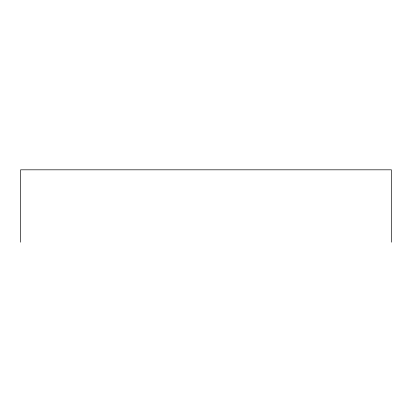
<?xml version="1.0" encoding="UTF-8"?>
<svg xmlns="http://www.w3.org/2000/svg" width="412" height="412" viewBox="0 0 412 412"><rect width="100%" height="100%" fill="white"/><g stroke="black" fill="none" stroke-linecap="round" stroke-linejoin="round"><path stroke-width="0.62" d="M391.4 242.184L391.4 169.816L20.6 169.816L20.6 242.184"/></g></svg>
